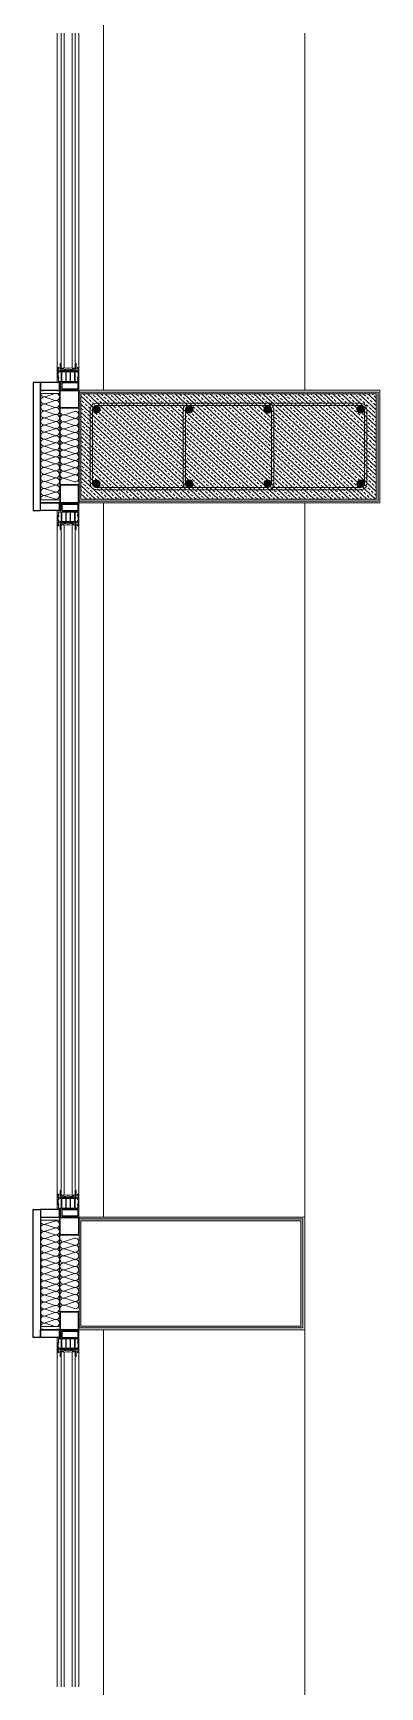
# Model space of a CAD drawing. Header units: metres. Extents: x -175 to 101, y -7 to 93.
# Drawn here: x -48.926 to -48.004, y 29.726 to 34.126 of the extents above; entities that cross this region are included whole.
import ezdxf

# ---------------------------------------------------------------- set-up
doc = ezdxf.new("R2010")
doc.units = ezdxf.units.M
doc.linetypes.add('GESTRICHELT', pattern=[0.75, 0.5, -0.25])
for name, color, linetype, lineweight, transparency in [('DC_AISLAMIENTO', 14, 'Continuous', 9, 0.3), ('DC_ARMADURA', 251, 'Continuous', 9, 0.3), ('DC_SOMBREADO', 252, 'Continuous', 9, 0.4), ('DC_TRANSPARENTE', 251, 'Continuous', 9, 0.4)]:
    doc.layers.add(name, color=color, linetype=linetype, lineweight=lineweight, transparency=transparency)
doc.layers.add('DC_LINEA', color=251, linetype='Continuous', lineweight=9)
pattern_1 = [(45, (2441.5511178, 6260.1290218), (-0.00112253201513, 0.00112253201513), []), (135, (2441.5511178, 6260.1290218), (-0.00112253201513, -0.00112253201513), [])]

# ---------------------------------------------------------------- blocks, each defined once
blk = doc.blocks.new('PILAR DE ACERO HUECO')
at = {"layer": 'DC_SOMBREADO', "linetype": 'Continuous', "true_color": 0x000000, "transparency": 33554495}
h = blk.add_hatch(color=18, dxfattribs=at)
h.dxf.hatch_style = 1
h.paths.add_polyline_path([(-6242.9695, 2491.3572), (-6243.2595, 2491.3572), (-6243.2595, 2490.7622), (-6242.9695, 2490.7622)])
h.paths.add_polyline_path([(-6242.9745, 2491.3522), (-6242.9745, 2490.7672), (-6243.2545, 2490.7672), (-6243.2545, 2491.3522)], flags=16)
at = {"layer": 'DC_LINEA', "linetype": 'Continuous'}
for points in [[(-6243.2595, 2490.7622), (-6242.9695, 2490.7622), (-6242.9695, 2491.3572), (-6243.2595, 2491.3572)], [(-6243.2545, 2490.7672), (-6242.9745, 2490.7672), (-6242.9745, 2491.3522), (-6243.2545, 2491.3522)]]:
    blk.add_lwpolyline(points, close=True, dxfattribs=at)
blk = doc.blocks.new('PILAR DE ACEROO')
at = {"layer": 'DC_SOMBREADO', "linetype": 'Continuous', "true_color": 0x000000, "transparency": 33554495}
h = blk.add_hatch(color=18, dxfattribs=at)
h.dxf.hatch_style = 1
h.paths.add_polyline_path([(-6241.0549, 2490.2542), (-6241.3449, 2490.2542), (-6241.3449, 2489.4592), (-6241.0549, 2489.4592)])
h.paths.add_polyline_path([(-6241.0599, 2490.2492), (-6241.0599, 2489.4642), (-6241.3399, 2489.4642), (-6241.3399, 2490.2492)], flags=16)
at = {"layer": 'DC_LINEA', "linetype": 'Continuous'}
for points in [[(-6241.3449, 2489.4592), (-6241.0549, 2489.4592), (-6241.0549, 2490.2542), (-6241.3449, 2490.2542)], [(-6241.3399, 2489.4642), (-6241.0599, 2489.4642), (-6241.0599, 2490.2492), (-6241.3399, 2490.2492)]]:
    blk.add_lwpolyline(points, close=True, dxfattribs=at)
blk = doc.blocks.new('PILAR')
at = {"layer": 'DC_ARMADURA'}
h = blk.add_hatch(color=256, dxfattribs=at)
edge = h.paths.add_edge_path()
edge.add_arc((-6240.6805, 2491.3112), 0.01, 0, 360)
h = blk.add_hatch(color=256, dxfattribs=at)
edge = h.paths.add_edge_path()
edge.add_arc((-6240.4825, 2491.3112), 0.01, 0, 360)
h = blk.add_hatch(color=256, dxfattribs=at)
edge = h.paths.add_edge_path()
edge.add_arc((-6240.6805, 2491.0641), 0.01, 0, 360)
h = blk.add_hatch(color=256, dxfattribs=at)
edge = h.paths.add_edge_path()
edge.add_arc((-6240.4825, 2491.0641), 0.01, 0, 360)
h = blk.add_hatch(color=256, dxfattribs=at)
edge = h.paths.add_edge_path()
edge.add_arc((-6240.6805, 2490.8554), 0.01, 0, 360)
h = blk.add_hatch(color=256, dxfattribs=at)
edge = h.paths.add_edge_path()
edge.add_arc((-6240.4825, 2490.8554), 0.01, 0, 360)
h = blk.add_hatch(color=256, dxfattribs=at)
edge = h.paths.add_edge_path()
edge.add_arc((-6240.6805, 2490.6082), 0.01, 0, 360)
h = blk.add_hatch(color=256, dxfattribs=at)
edge = h.paths.add_edge_path()
edge.add_arc((-6240.4825, 2490.6082), 0.01, 0, 360)
at = {"layer": 'DC_SOMBREADO', "linetype": 'Continuous', "true_color": 0x000000, "transparency": 33554495}
h = blk.add_hatch(dxfattribs=at)
h.set_pattern_fill('BRASS', color=18, scale=0.0025, angle=47)
h.set_pattern_definition([(47, (0.165137, -2.296176), (-0.011610240013, 0.010826723966), []), (47, (0.159331, -2.290762), (-0.011610240013, 0.010826723966), [0.0079375, -0.00396875])])
h.paths.add_polyline_path([(-6240.4415, 2491.3522), (-6240.7215, 2491.3522), (-6240.7215, 2490.5672), (-6240.4415, 2490.5672)])
at = {"layer": 'DC_ARMADURA'}
for p, q in [((-6240.6905, 2490.8429), (-6240.6905, 2490.6082)), ((-6240.4725, 2490.6082), (-6240.4725, 2490.8429)), ((-6240.6805, 2490.5982), (-6240.4825, 2490.5982))]:
    blk.add_line(p, q, dxfattribs=at)
for points in [[(-6240.6965, 2490.6082, 0.414214), (-6240.6805, 2490.5922), (-6240.4825, 2490.5922, 0.414214), (-6240.4665, 2490.6082), (-6240.4665, 2491.3112, 0.414214), (-6240.4825, 2491.3272), (-6240.6805, 2491.3272, 0.414214), (-6240.6965, 2491.3112)], [(-6240.4725, 2491.3112, 0.414214), (-6240.4825, 2491.3212), (-6240.6805, 2491.3212, 0.414214), (-6240.6905, 2491.3112), (-6240.6905, 2490.8554, 0.414214), (-6240.6805, 2490.8454), (-6240.4825, 2490.8454, 0.414214), (-6240.4725, 2490.8554)]]:
    blk.add_lwpolyline(points, format="xyb", close=True, dxfattribs=at)
for points in [[(-6240.4725, 2491.0766, 0.170404), (-6240.4825, 2491.0801), (-6240.6805, 2491.0801, 0.170404), (-6240.6905, 2491.0766)], [(-6240.4725, 2491.0641, 0.414214), (-6240.4825, 2491.0741), (-6240.6805, 2491.0741, 0.414214), (-6240.6905, 2491.0641)], [(-6240.6965, 2490.8554, 0.414214), (-6240.6805, 2490.8394), (-6240.4825, 2490.8394, 0.414214), (-6240.4665, 2490.8554)]]:
    blk.add_lwpolyline(points, format="xyb", dxfattribs=at)
for centre in [(-6240.6805, 2491.3112), (-6240.4825, 2491.3112), (-6240.6805, 2491.0641), (-6240.4825, 2491.0641), (-6240.6805, 2490.8554), (-6240.4825, 2490.8554), (-6240.6805, 2490.6082), (-6240.4825, 2490.6082)]:
    blk.add_circle(centre, 0.01, dxfattribs=at)
for centre, start, end in [((-6240.6805, 2490.6082), 180, 270), ((-6240.4825, 2490.6082), 270, 0)]:
    blk.add_arc(centre, 0.01, start, end, dxfattribs=at)
at = {"layer": 'DC_LINEA', "linetype": 'Continuous'}
for p, q in [((-6240.7315, 2491.3572), (-6240.4315, 2491.3572)), ((-6240.7255, 2491.3572), (-6240.7265, 2491.3572))]:
    blk.add_line(p, q, dxfattribs=at)
blk.add_lwpolyline([(-6240.7315, 2491.3572), (-6240.7315, 2490.5572), (-6240.4315, 2490.5572), (-6240.4315, 2491.3572)], dxfattribs=at)
blk.add_blockref('PILAR DE ACEROO', (0.6184, 1.1031), dxfattribs=at)
blk = doc.blocks.new('AISLM1')
at = {"layer": 'DC_AISLAMIENTO'}
for p, q in [((-6235.44, 2491.68), (-6235.419, 2491.743)), ((-6235.417, 2491.743), (-6235.396, 2491.68))]:
    blk.add_line(p, q, dxfattribs=at)
for centre, start, end in [((-6235.44, 2491.749), 345, 90), ((-6235.395, 2491.749), 90, 195), ((-6235.418, 2491.674), 165.0001, 15)]:
    blk.add_arc(centre, 0.0225, start, end, dxfattribs=at)
blk = doc.blocks.new('C70')
at = {"const_width": 2}
for points in [[(-34.5, 1.3), (-34.5, 29)], [(-33.3, 0), (-32, 0)], [(-29.9, 1.1), (-26.1, 1.1)], [(23, 0), (-24, 0)], [(28.9, 1.1), (25, 1.1)], [(32.2, 0), (30.9, 0)], [(33.5, 1.3), (33.5, 29)]]:
    blk.add_lwpolyline(points, dxfattribs=at)
for points in [[(-33.3, 0, -0.414214), (-34.5, 1.3)], [(-29.9, 1.1, 0.247529), (-31, 0.5, -0.247529), (-32, 0)], [(-24, 0, -0.247529), (-25.1, 0.5, 0.247529), (-26.1, 1.1)], [(23, 0, 0.247529), (24, 0.5, -0.247529), (25, 1.1)], [(28.9, 1.1, -0.247529), (29.9, 0.5, 0.247529), (30.9, 0)], [(32.2, 0, 0.414214), (33.5, 1.3)]]:
    blk.add_lwpolyline(points, format="xyb", dxfattribs=at)
blk = doc.blocks.new('VENT555')
for p, q in [((2383.4051, 1578.1346), (2383.4051, 1578.1277)), ((2383.4051, 1578.1261), (2383.4051, 1578.1155)), ((2383.4051, 1578.1139), (2383.4051, 1578.1034)), ((2383.4084, 1578.125), (2383.4084, 1578.0833)), ((2383.4251, 1578.125), (2383.4251, 1578.0833)), ((2383.4051, 1578.1023), (2383.4051, 1578.0917)), ((2383.4051, 1578.0901), (2383.4051, 1578.0833))]:
    blk.add_line(p, q)
at = {"layer": 'DC_LINEA', "color": 7, "lineweight": 0}
for p, q in [((2383.3127, 1578.1277), (2382.4784, 1578.1277)), ((2382.4784, 1578.1198), (2383.3127, 1578.1198)), ((2383.3698, 1578.1277), (2383.3127, 1578.1277)), ((2383.3127, 1578.1198), (2383.3698, 1578.1198)), ((2383.3677, 1578.1335), (2383.3677, 1578.1378)), ((2383.3677, 1578.1378), (2383.4084, 1578.1378)), ((2383.3709, 1578.1335), (2383.3677, 1578.1335)), ((2383.3767, 1578.1356), (2383.3693, 1578.1356)), ((2383.3693, 1578.1356), (2383.3693, 1578.1346)), ((2383.3693, 1578.1346), (2383.3709, 1578.1346)), ((2383.3698, 1578.1198), (2383.3698, 1578.1277)), ((2383.3709, 1578.1346), (2383.3709, 1578.1341)), ((2383.3709, 1578.1341), (2383.3709, 1578.1335)), ((2383.3751, 1578.1335), (2383.3751, 1578.1346)), ((2383.3751, 1578.1346), (2383.3767, 1578.1346)), ((2383.3815, 1578.1335), (2383.3751, 1578.1335)), ((2383.3767, 1578.1346), (2383.3767, 1578.1356)), ((2383.3778, 1578.0864), (2383.3778, 1578.1314)), ((2383.3778, 1578.1314), (2383.3794, 1578.1314)), ((2383.3794, 1578.1314), (2383.3794, 1578.1277)), ((2383.3794, 1578.1277), (2383.4051, 1578.1277)), ((2383.4051, 1578.1261), (2383.3794, 1578.1261)), ((2383.3794, 1578.1261), (2383.3794, 1578.1155)), ((2383.3794, 1578.1155), (2383.4051, 1578.1155)), ((2383.3794, 1578.1034), (2383.3794, 1578.1139)), ((2383.3794, 1578.1139), (2383.4051, 1578.1139)), ((2383.3946, 1578.1356), (2383.3799, 1578.1356)), ((2383.3799, 1578.1356), (2383.3799, 1578.1346)), ((2383.3799, 1578.1346), (2383.3815, 1578.1346)), ((2383.3815, 1578.1346), (2383.3815, 1578.1335)), ((2383.3936, 1578.1335), (2383.3936, 1578.1346)), ((2383.3936, 1578.1346), (2383.3946, 1578.1346)), ((2383.3967, 1578.1335), (2383.3936, 1578.1335)), ((2383.3946, 1578.1346), (2383.3946, 1578.1356)), ((2383.4051, 1578.1346), (2383.3967, 1578.1346)), ((2383.3967, 1578.1346), (2383.3967, 1578.1335)), ((2383.4084, 1578.1378), (2383.4084, 1578.1282)), ((2383.4084, 1578.1282), (2383.4284, 1578.1282)), ((2383.4084, 1578.125), (2383.4251, 1578.125)), ((2383.3127, 1578.0981), (2382.4784, 1578.0981)), ((2382.4784, 1578.0901), (2383.3127, 1578.0901)), ((2383.3698, 1578.0981), (2383.3127, 1578.0981)), ((2383.3127, 1578.0901), (2383.3698, 1578.0901)), ((2383.3709, 1578.0843), (2383.3677, 1578.0843)), ((2383.3677, 1578.0843), (2383.3677, 1578.0801)), ((2383.3677, 1578.0801), (2383.4084, 1578.0801)), ((2383.3693, 1578.0822), (2383.3693, 1578.0833)), ((2383.3693, 1578.0833), (2383.3709, 1578.0833)), ((2383.3767, 1578.0822), (2383.3693, 1578.0822)), ((2383.3698, 1578.0901), (2383.3698, 1578.0981)), ((2383.3709, 1578.0838), (2383.3709, 1578.0843)), ((2383.3709, 1578.0833), (2383.3709, 1578.0838)), ((2383.3815, 1578.0843), (2383.3751, 1578.0843)), ((2383.3751, 1578.0843), (2383.3751, 1578.0833)), ((2383.3751, 1578.0833), (2383.3767, 1578.0833)), ((2383.3767, 1578.0833), (2383.3767, 1578.0822)), ((2383.3794, 1578.0864), (2383.3778, 1578.0864)), ((2383.4051, 1578.1034), (2383.3794, 1578.1034)), ((2383.4051, 1578.1023), (2383.3794, 1578.1023)), ((2383.3794, 1578.1023), (2383.3794, 1578.0917)), ((2383.3794, 1578.0917), (2383.4051, 1578.0917)), ((2383.4051, 1578.0901), (2383.3794, 1578.0901)), ((2383.3794, 1578.0901), (2383.3794, 1578.0864)), ((2383.3799, 1578.0822), (2383.3799, 1578.0833)), ((2383.3799, 1578.0833), (2383.3815, 1578.0833)), ((2383.3946, 1578.0822), (2383.3799, 1578.0822)), ((2383.3815, 1578.0833), (2383.3815, 1578.0843)), ((2383.3967, 1578.0843), (2383.3936, 1578.0843)), ((2383.3936, 1578.0843), (2383.3936, 1578.0833)), ((2383.3936, 1578.0833), (2383.3946, 1578.0833)), ((2383.3946, 1578.0833), (2383.3946, 1578.0822)), ((2383.3967, 1578.0833), (2383.3967, 1578.0843)), ((2383.4051, 1578.0833), (2383.3967, 1578.0833)), ((2383.4251, 1578.0833), (2383.4084, 1578.0833)), ((2383.4284, 1578.0801), (2383.4084, 1578.0801))]:
    blk.add_line(p, q, dxfattribs=at)
at = {"layer": 'DC_LINEA', "color": 8, "lineweight": 0, "true_color": 0x767676}
for points in [[(2383.3677, 1578.1378), (2383.3127, 1578.1378), (2382.4784, 1578.1378)], [(2383.3698, 1578.1198), (2383.3693, 1578.1087), (2383.3698, 1578.0981)], [(2383.3677, 1578.0801), (2383.3127, 1578.0801), (2382.4784, 1578.0801)]]:
    blk.add_lwpolyline(points, dxfattribs=at)
at = {"layer": 'DC_LINEA', "color": 7, "lineweight": 0}
blk.add_lwpolyline([(2383.3725, 1578.1134), (2383.3735, 1578.115), (2383.3735, 1578.1198), (2383.3725, 1578.1214), (2383.3725, 1578.1288), (2383.3577, 1578.1288), (2383.3577, 1578.1303), (2383.3762, 1578.1303), (2383.3762, 1578.0875), (2383.3577, 1578.0875), (2383.3577, 1578.0891), (2383.3725, 1578.0891), (2383.3725, 1578.0965), (2383.3735, 1578.0975), (2383.3735, 1578.1028), (2383.3725, 1578.1044)], close=True, dxfattribs=at)
at = {"layer": 'DC_LINEA', "color": 8, "lineweight": 5, "true_color": 0x767676}
blk.add_lwpolyline([(2383.3725, 1578.1303), (2383.373, 1578.1303)], dxfattribs=at)
at = {"layer": 'DC_LINEA', "lineweight": 25}
for points in [[(2383.4284, 1578.0801), (2383.4765, 1578.0801), (2383.4765, 1578.1311), (2383.4284, 1578.1311)], [(2383.4296, 1578.0813), (2383.4755, 1578.0813), (2383.4755, 1578.1299), (2383.4296, 1578.1299)]]:
    blk.add_lwpolyline(points, close=True, dxfattribs=at)

msp = doc.modelspace()

# ---------------------------------------------------------------- hatches: boundary and pattern name
at = {"layer": 'DC_SOMBREADO', "transparency": 33554526}
h = msp.add_hatch(dxfattribs=at)
h.set_pattern_fill('NET', color=256, scale=0.0005, angle=45)
h.set_pattern_definition(pattern_1)
h.paths.add_polyline_path([(-48.906, 32.8755), (-48.906, 32.8765), (-48.855, 32.8765), (-48.855, 32.8755)])
h = msp.add_hatch(dxfattribs=at)
h.set_pattern_fill('NET', color=256, scale=0.0005, angle=45)
h.set_pattern_definition(pattern_1)
h.paths.add_polyline_path([(-48.906, 30.9755), (-48.906, 30.9745), (-48.855, 30.9745), (-48.855, 30.9755)])

# ---------------------------------------------------------------- linework, layer by layer
at = {"color": 0}
for p, q in [((-48.8568, 33.1907), (-48.8521, 33.1954)), ((-48.8568, 33.1931), (-48.855, 33.1949)), ((-48.8568, 33.1948), (-48.8521, 33.1902)), ((-48.8568, 33.1883), (-48.8521, 33.1929)), ((-48.8568, 33.1924), (-48.8521, 33.1878)), ((-48.8568, 33.1859), (-48.8521, 33.1905)), ((-48.8568, 33.19), (-48.8524, 33.1857)), ((-48.8568, 33.1876), (-48.8552, 33.1861)), ((-48.8568, 33.181), (-48.8524, 33.1853)), ((-48.8568, 33.1851), (-48.8521, 33.1805)), ((-48.8568, 33.1834), (-48.8552, 33.1849)), ((-48.8568, 33.1786), (-48.8521, 33.1832)), ((-48.8568, 33.1827), (-48.8521, 33.1781)), ((-48.8568, 33.1762), (-48.8521, 33.1808)), ((-48.8568, 33.1803), (-48.8521, 33.1757)), ((-48.8568, 33.1779), (-48.855, 33.1761)), ((-48.8543, 33.1948), (-48.8521, 33.1926)), ((-48.8543, 33.1762), (-48.8521, 33.1784)), ((-48.8541, 33.1862), (-48.8521, 33.1881)), ((-48.8541, 33.1849), (-48.8521, 33.1829)), ((-48.8524, 33.1953), (-48.8521, 33.195)), ((-48.8524, 33.1757), (-48.8521, 33.176)), ((-48.8522, 33.1856), (-48.8521, 33.1857)), ((-48.8522, 33.1854), (-48.8521, 33.1853)), ((-48.8568, 32.8707), (-48.8521, 32.8754)), ((-48.8568, 32.8731), (-48.855, 32.8749)), ((-48.8568, 32.8748), (-48.8521, 32.8702)), ((-48.8568, 32.8683), (-48.8521, 32.8729)), ((-48.8568, 32.8724), (-48.8521, 32.8678)), ((-48.8568, 32.8659), (-48.8521, 32.8705)), ((-48.8568, 32.87), (-48.8524, 32.8657)), ((-48.8543, 32.8748), (-48.8521, 32.8726)), ((-48.8541, 32.8662), (-48.8521, 32.8681)), ((-48.8524, 32.8753), (-48.8521, 32.875)), ((-48.8568, 32.8676), (-48.8552, 32.8661)), ((-48.8568, 32.861), (-48.8524, 32.8653)), ((-48.8568, 32.8651), (-48.8521, 32.8605)), ((-48.8568, 32.8634), (-48.8552, 32.8649)), ((-48.8568, 32.8586), (-48.8521, 32.8632)), ((-48.8568, 32.8627), (-48.8521, 32.8581)), ((-48.8568, 32.8562), (-48.8521, 32.8608)), ((-48.8568, 32.8603), (-48.8521, 32.8557)), ((-48.8568, 32.8579), (-48.855, 32.8561)), ((-48.8543, 32.8562), (-48.8521, 32.8584)), ((-48.8541, 32.8649), (-48.8521, 32.8629)), ((-48.8524, 32.8557), (-48.8521, 32.856)), ((-48.8522, 32.8656), (-48.8521, 32.8657)), ((-48.8522, 32.8654), (-48.8521, 32.8653)), ((-48.8568, 30.9907), (-48.8521, 30.9954)), ((-48.8568, 30.9931), (-48.855, 30.9949)), ((-48.8568, 30.9948), (-48.8521, 30.9902)), ((-48.8568, 30.9883), (-48.8521, 30.9929)), ((-48.8568, 30.9924), (-48.8521, 30.9878)), ((-48.8568, 30.9859), (-48.8521, 30.9905)), ((-48.8568, 30.99), (-48.8524, 30.9857)), ((-48.8568, 30.9876), (-48.8552, 30.9861)), ((-48.8568, 30.981), (-48.8524, 30.9853)), ((-48.8568, 30.9851), (-48.8521, 30.9805)), ((-48.8568, 30.9834), (-48.8552, 30.9849)), ((-48.8568, 30.9786), (-48.8521, 30.9832)), ((-48.8568, 30.9827), (-48.8521, 30.9781)), ((-48.8568, 30.9762), (-48.8521, 30.9808)), ((-48.8568, 30.9803), (-48.8521, 30.9757)), ((-48.8568, 30.9779), (-48.855, 30.9761)), ((-48.8543, 30.9948), (-48.8521, 30.9926)), ((-48.8543, 30.9762), (-48.8521, 30.9784)), ((-48.8541, 30.9862), (-48.8521, 30.9881)), ((-48.8541, 30.9849), (-48.8521, 30.9829)), ((-48.8524, 30.9953), (-48.8521, 30.995)), ((-48.8524, 30.9757), (-48.8521, 30.976)), ((-48.8522, 30.9856), (-48.8521, 30.9857)), ((-48.8522, 30.9854), (-48.8521, 30.9853)), ((-48.8568, 30.6707), (-48.8521, 30.6754)), ((-48.8568, 30.6731), (-48.855, 30.6749)), ((-48.8568, 30.6748), (-48.8521, 30.6702)), ((-48.8568, 30.6683), (-48.8521, 30.6729)), ((-48.8568, 30.6724), (-48.8521, 30.6678)), ((-48.8568, 30.6659), (-48.8521, 30.6705)), ((-48.8568, 30.67), (-48.8524, 30.6657)), ((-48.8543, 30.6748), (-48.8521, 30.6726)), ((-48.8541, 30.6662), (-48.8521, 30.6681)), ((-48.8524, 30.6753), (-48.8521, 30.675)), ((-48.8568, 30.6676), (-48.8552, 30.6661)), ((-48.8568, 30.661), (-48.8524, 30.6653)), ((-48.8568, 30.6651), (-48.8521, 30.6605)), ((-48.8568, 30.6634), (-48.8552, 30.6649)), ((-48.8568, 30.6586), (-48.8521, 30.6632)), ((-48.8568, 30.6627), (-48.8521, 30.6581)), ((-48.8568, 30.6562), (-48.8521, 30.6608)), ((-48.8568, 30.6603), (-48.8521, 30.6557)), ((-48.8568, 30.6579), (-48.855, 30.6561)), ((-48.8543, 30.6562), (-48.8521, 30.6584)), ((-48.8541, 30.6649), (-48.8521, 30.6629)), ((-48.8524, 30.6557), (-48.8521, 30.656)), ((-48.8522, 30.6656), (-48.8521, 30.6657)), ((-48.8522, 30.6654), (-48.8521, 30.6653))]:
    msp.add_line(p, q, dxfattribs=at)
for p, q in [((-48.855, 33.1274), (-48.855, 32.9237)), ((-48.855, 30.7237), (-48.855, 30.9274))]:
    msp.add_line(p, q)
for points in [[(-48.926, 33.1955), (-48.926, 32.8555), (-48.906, 32.8555), (-48.906, 33.1955)], [(-48.8521, 33.1755), (-48.8521, 33.1955), (-48.906, 33.1955), (-48.906, 33.1755)], [(-48.8521, 32.8755), (-48.8521, 32.8555), (-48.906, 32.8555), (-48.906, 32.8755)], [(-48.926, 30.6555), (-48.926, 30.9955), (-48.906, 30.9955), (-48.906, 30.6555)], [(-48.8521, 30.9755), (-48.8521, 30.9955), (-48.906, 30.9955), (-48.906, 30.9755)], [(-48.8521, 30.6755), (-48.8521, 30.6555), (-48.906, 30.6555), (-48.906, 30.6755)]]:
    msp.add_lwpolyline(points, close=True)
at = {"layer": 'DC_LINEA', "linetype": 'Continuous'}
for p, q in [((-48.2039, 34.1255), (-48.2039, 33.1755)), ((-48.8568, 33.1955), (-48.8568, 33.1855)), ((-48.8568, 33.1755), (-48.8568, 33.1855)), ((-48.8521, 33.178), (-48.8521, 33.1755)), ((-48.8568, 33.1755), (-48.906, 33.1755)), ((-48.906, 32.8765), (-48.906, 32.8755)), ((-48.8568, 32.8755), (-48.906, 32.8755)), ((-48.8568, 32.8755), (-48.8568, 32.8655)), ((-48.2039, 30.9755), (-48.2039, 32.8755)), ((-48.8568, 32.8555), (-48.8568, 32.8655)), ((-48.8568, 30.9955), (-48.8568, 30.9855)), ((-48.8568, 30.9755), (-48.8568, 30.9855)), ((-48.906, 30.9745), (-48.906, 30.9755)), ((-48.8568, 30.9755), (-48.906, 30.9755)), ((-48.8568, 30.6755), (-48.906, 30.6755)), ((-48.8568, 30.6755), (-48.8568, 30.6655)), ((-48.8521, 30.6731), (-48.8521, 30.6755)), ((-48.2039, 30.6755), (-48.2039, 28.7755)), ((-48.8568, 30.6555), (-48.8568, 30.6655))]:
    msp.add_line(p, q, dxfattribs=at)
at = {"layer": 'DC_LINEA'}
for p, q in [((-48.855, 32.9237), (-48.8039, 32.9237)), ((-48.906, 32.8765), (-48.855, 32.8765)), ((-48.906, 32.8755), (-48.855, 32.8755)), ((-48.906, 30.9755), (-48.855, 30.9755)), ((-48.906, 30.9745), (-48.855, 30.9745)), ((-48.855, 30.9274), (-48.8039, 30.9274))]:
    msp.add_line(p, q, dxfattribs=at)
at = {"layer": 'DC_LINEA', "linetype": 'Continuous'}
for points in [[(-48.8039, 30.9755), (-48.2039, 30.9755), (-48.2039, 30.6755), (-48.8039, 30.6755)], [(-48.8039, 30.9705), (-48.2089, 30.9705), (-48.2089, 30.6805), (-48.8039, 30.6805)]]:
    msp.add_lwpolyline(points, dxfattribs=at)
at = {"layer": 'DC_LINEA'}
for centre, start, end in [((-48.8544, 33.1993), 238.1961, 301.8039), ((-48.8544, 33.1817), 58.1961, 121.8039), ((-48.8544, 33.1893), 238.1961, 301.8039), ((-48.8544, 33.1717), 58.1961, 121.8039), ((-48.8544, 32.8793), 238.1961, 301.8039), ((-48.8544, 32.8617), 58.1961, 121.8039), ((-48.8544, 32.8693), 238.1961, 301.8039), ((-48.8544, 32.8517), 58.1961, 121.8039), ((-48.8544, 30.9993), 238.1961, 301.8039), ((-48.8544, 30.9817), 58.1961, 121.8039), ((-48.8544, 30.9893), 238.1961, 301.8039), ((-48.8544, 30.9717), 58.1961, 121.8039), ((-48.8544, 30.6793), 238.1961, 301.8039), ((-48.8544, 30.6617), 58.1961, 121.8039), ((-48.8544, 30.6693), 238.1961, 301.8039), ((-48.8544, 30.6517), 58.1961, 121.8039)]:
    msp.add_arc(centre, 0.00443, start, end, dxfattribs=at)
at = {"layer": 'DC_TRANSPARENTE', "linetype": 'Continuous'}
for p, q in [((-48.7389, 35.0755), (-48.7389, 33.1755)), ((-48.7389, 32.8755), (-48.7389, 30.9755)), ((-48.7389, 30.6755), (-48.7389, 28.7755))]:
    msp.add_line(p, q, dxfattribs=at)
at = {"layer": 'DC_TRANSPARENTE', "linetype": 'GESTRICHELT', "ltscale": 15}
for p, q in [((-48.8556, 33.1669), (-48.9056, 33.1669)), ((-48.8556, 32.8841), (-48.9056, 32.8841)), ((-48.8556, 30.9669), (-48.9056, 30.9669)), ((-48.8556, 30.6841), (-48.9056, 30.6841))]:
    msp.add_line(p, q, dxfattribs=at)

# ---------------------------------------------------------------- block references
at = {"xscale": -1, "rotation": 90}
for p in [(1529.2761, 2416.6039), (1529.2761, 2414.4039)]:
    msp.add_blockref('VENT555', p, dxfattribs=at)
at = {"rotation": 90}
for p in [(1529.2761, -2350.5529), (1529.2761, -2352.7529)]:
    msp.add_blockref('VENT555', p, dxfattribs=at)
at = {"layer": 'DC_AISLAMIENTO', "linetype": 'Continuous', "yscale": 0.4166664258867374, "zscale": 0.4166664258867374, "rotation": 90}
for p, xscale in [((989.3319, 2631.2468), 0.4166664258867374), ((989.3319, 2631.2281), 0.4166664258867374), ((989.3319, 2631.2093), 0.4166664258867374), ((989.3319, 2631.1906), 0.4166664258867374), ((989.3319, 2631.1718), 0.4166664258867374), ((989.383, 2631.1992), 0.4166664258867374), ((989.383, 2631.1804), 0.4166664258867374), ((989.3319, 2631.1531), 0.4166664258867374), ((989.3319, 2631.1343), 0.4166664258867374), ((989.383, 2631.1617), 0.4166664258867374), ((989.383, 2631.1429), 0.4166664258867374), ((989.383, 2631.1242), 0.4166664258867374), ((989.3319, 2631.1156), 0.4166664258867374), ((989.3319, 2631.0968), 0.4166664258867374), ((989.383, 2631.1054), 0.4166664258867374), ((989.383, 2631.0867), 0.4166664258867374), ((989.3319, 2631.0781), 0.4166664258867374), ((989.3319, 2631.0593), 0.4166664258867374), ((989.3319, 2631.0406), 0.4166664258867374), ((989.383, 2631.0679), 0.4166664258867374), ((989.383, 2631.0492), 0.4166664258867374), ((989.3319, 2631.0218), 0.4166664258867374), ((989.3319, 2631.0031), 0.4166664258867374), ((989.383, 2631.0304), 0.4166664258867374), ((989.3319, 2630.9843), 0.4166664258867374), ((989.3319, -2567.1333), -0.4166664258867374), ((989.3319, -2567.1521), -0.4166664258867374), ((989.3319, -2567.1708), -0.4166664258867374), ((989.3319, -2567.1896), -0.4166664258867374), ((989.3319, -2567.2083), -0.4166664258867374), ((989.383, -2567.1794), -0.4166664258867374), ((989.383, -2567.1982), -0.4166664258867374), ((989.3319, -2567.2271), -0.4166664258867374), ((989.3319, -2567.2458), -0.4166664258867374), ((989.383, -2567.2169), -0.4166664258867374), ((989.383, -2567.2357), -0.4166664258867374), ((989.383, -2567.2544), -0.4166664258867374), ((989.3319, -2567.2646), -0.4166664258867374), ((989.3319, -2567.2833), -0.4166664258867374), ((989.383, -2567.2732), -0.4166664258867374), ((989.383, -2567.2919), -0.4166664258867374), ((989.3319, -2567.3021), -0.4166664258867374), ((989.3319, -2567.3208), -0.4166664258867374), ((989.3319, -2567.3396), -0.4166664258867374), ((989.383, -2567.3107), -0.4166664258867374), ((989.383, -2567.3294), -0.4166664258867374), ((989.3319, -2567.3583), -0.4166664258867374), ((989.3319, -2567.3771), -0.4166664258867374), ((989.383, -2567.3482), -0.4166664258867374), ((989.3319, -2567.3958), -0.4166664258867374)]:
    msp.add_blockref('AISLM1', p, dxfattribs=dict(at, xscale=xscale))
at = {"layer": 'DC_LINEA', "transparency": 33554585, "xscale": 0.0007352691539901597, "yscale": 0.0007352691539901597, "zscale": 0.0007352691539901597, "rotation": 180}
msp.add_blockref('C70', (-48.881, 33.1738), dxfattribs=at)
at = {"layer": 'DC_LINEA', "transparency": 33554585, "xscale": -0.0007352691539901597, "yscale": 0.0007352691539901597, "zscale": 0.0007352691539901597}
msp.add_blockref('C70', (-48.881, 30.6772), dxfattribs=at)
at = {"layer": 'DC_SOMBREADO', "linetype": 'Continuous', "rotation": 90}
msp.add_blockref('PILAR', (2442.5533, 6273.607), dxfattribs=at)
at = {"layer": 'DC_SOMBREADO', "linetype": 'Continuous', "xscale": -1, "rotation": 90}
msp.add_blockref('PILAR DE ACERO HUECO', (2442.5533, -6212.289), dxfattribs=at)

doc.saveas('drawing.dxf')
